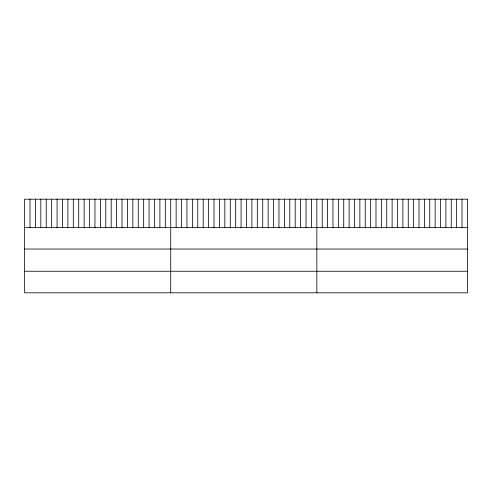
<?xml version="1.0" encoding="UTF-8"?>
<svg xmlns="http://www.w3.org/2000/svg" width="492" height="492" viewBox="0 0 492 492"><rect width="100%" height="100%" fill="white"/><g stroke="black" fill="none" stroke-linecap="round" stroke-linejoin="round"><path stroke-width="0.74" d="M24.6 227.482L467.4 227.482M24.6 249.038L467.4 249.038M24.6 271.252L467.4 271.252M462.025 199.192L462.025 227.482M456.644 199.192L456.644 227.482M451.269 199.192L451.269 227.482M445.893 199.192L445.893 227.482M440.518 199.192L440.518 227.482M435.137 199.192L435.137 227.482M429.762 199.192L429.762 227.482M424.387 199.192L424.387 227.482M419.006 199.192L419.006 227.482M413.631 199.192L413.631 227.482M408.255 199.192L408.255 227.482M402.88 199.192L402.88 227.482M397.499 199.192L397.499 227.482M392.124 199.192L392.124 227.482M386.749 199.192L386.749 227.482M381.368 199.192L381.368 227.482M375.993 199.192L375.993 227.482M370.617 199.192L370.617 227.482M365.242 199.192L365.242 227.482M359.861 199.192L359.861 227.482M354.486 199.192L354.486 227.482M349.111 199.192L349.111 227.482M343.73 199.192L343.73 227.482M338.355 199.192L338.355 227.482M332.979 199.192L332.979 227.482M327.604 199.192L327.604 227.482M322.223 199.192L322.223 227.482M316.848 199.192L316.848 292.808M311.436 199.192L311.436 227.482M306.024 199.192L306.024 227.482M300.612 199.192L300.612 227.482M295.2 199.192L295.2 227.482M289.788 199.192L289.788 227.482M284.376 199.192L284.376 227.482M278.964 199.192L278.964 227.482M273.552 199.192L273.552 227.482M268.14 199.192L268.14 227.482M262.728 199.192L262.728 227.482M257.316 199.192L257.316 227.482M251.904 199.192L251.904 227.482M246.492 199.192L246.492 227.482M241.08 199.192L241.08 227.482M235.668 199.192L235.668 227.482M230.256 199.192L230.256 227.482M224.844 199.192L224.844 227.482M219.432 199.192L219.432 227.482M214.02 199.192L214.02 227.482M208.608 199.192L208.608 227.482M203.196 199.192L203.196 227.482M197.784 199.192L197.784 227.482M192.372 199.192L192.372 227.482M186.96 199.192L186.96 227.482M181.548 199.192L181.548 227.482M176.136 199.192L176.136 227.482M170.724 199.192L170.724 292.808M165.312 199.192L165.312 227.482M159.9 199.192L159.9 227.482M154.488 199.192L154.488 227.482M149.076 199.192L149.076 227.482M143.664 199.192L143.664 227.482M138.252 199.192L138.252 227.482M132.84 199.192L132.84 227.482M127.428 199.192L127.428 227.482M122.016 199.192L122.016 227.482M116.604 199.192L116.604 227.482M111.192 199.192L111.192 227.482M105.78 199.192L105.78 227.482M100.368 199.192L100.368 227.482M94.956 199.192L94.956 227.482M89.544 199.192L89.544 227.482M84.132 199.192L84.132 227.482M78.72 199.192L78.72 227.482M73.308 199.192L73.308 227.482M67.896 199.192L67.896 227.482M62.484 199.192L62.484 227.482M57.072 199.192L57.072 227.482M51.66 199.192L51.66 227.482M46.248 199.192L46.248 227.482M40.836 199.192L40.836 227.482M35.424 199.192L35.424 227.482M30.012 199.192L30.012 227.482M467.4 199.192L24.6 199.192L24.6 292.808L467.4 292.808L467.4 199.192"/></g></svg>
